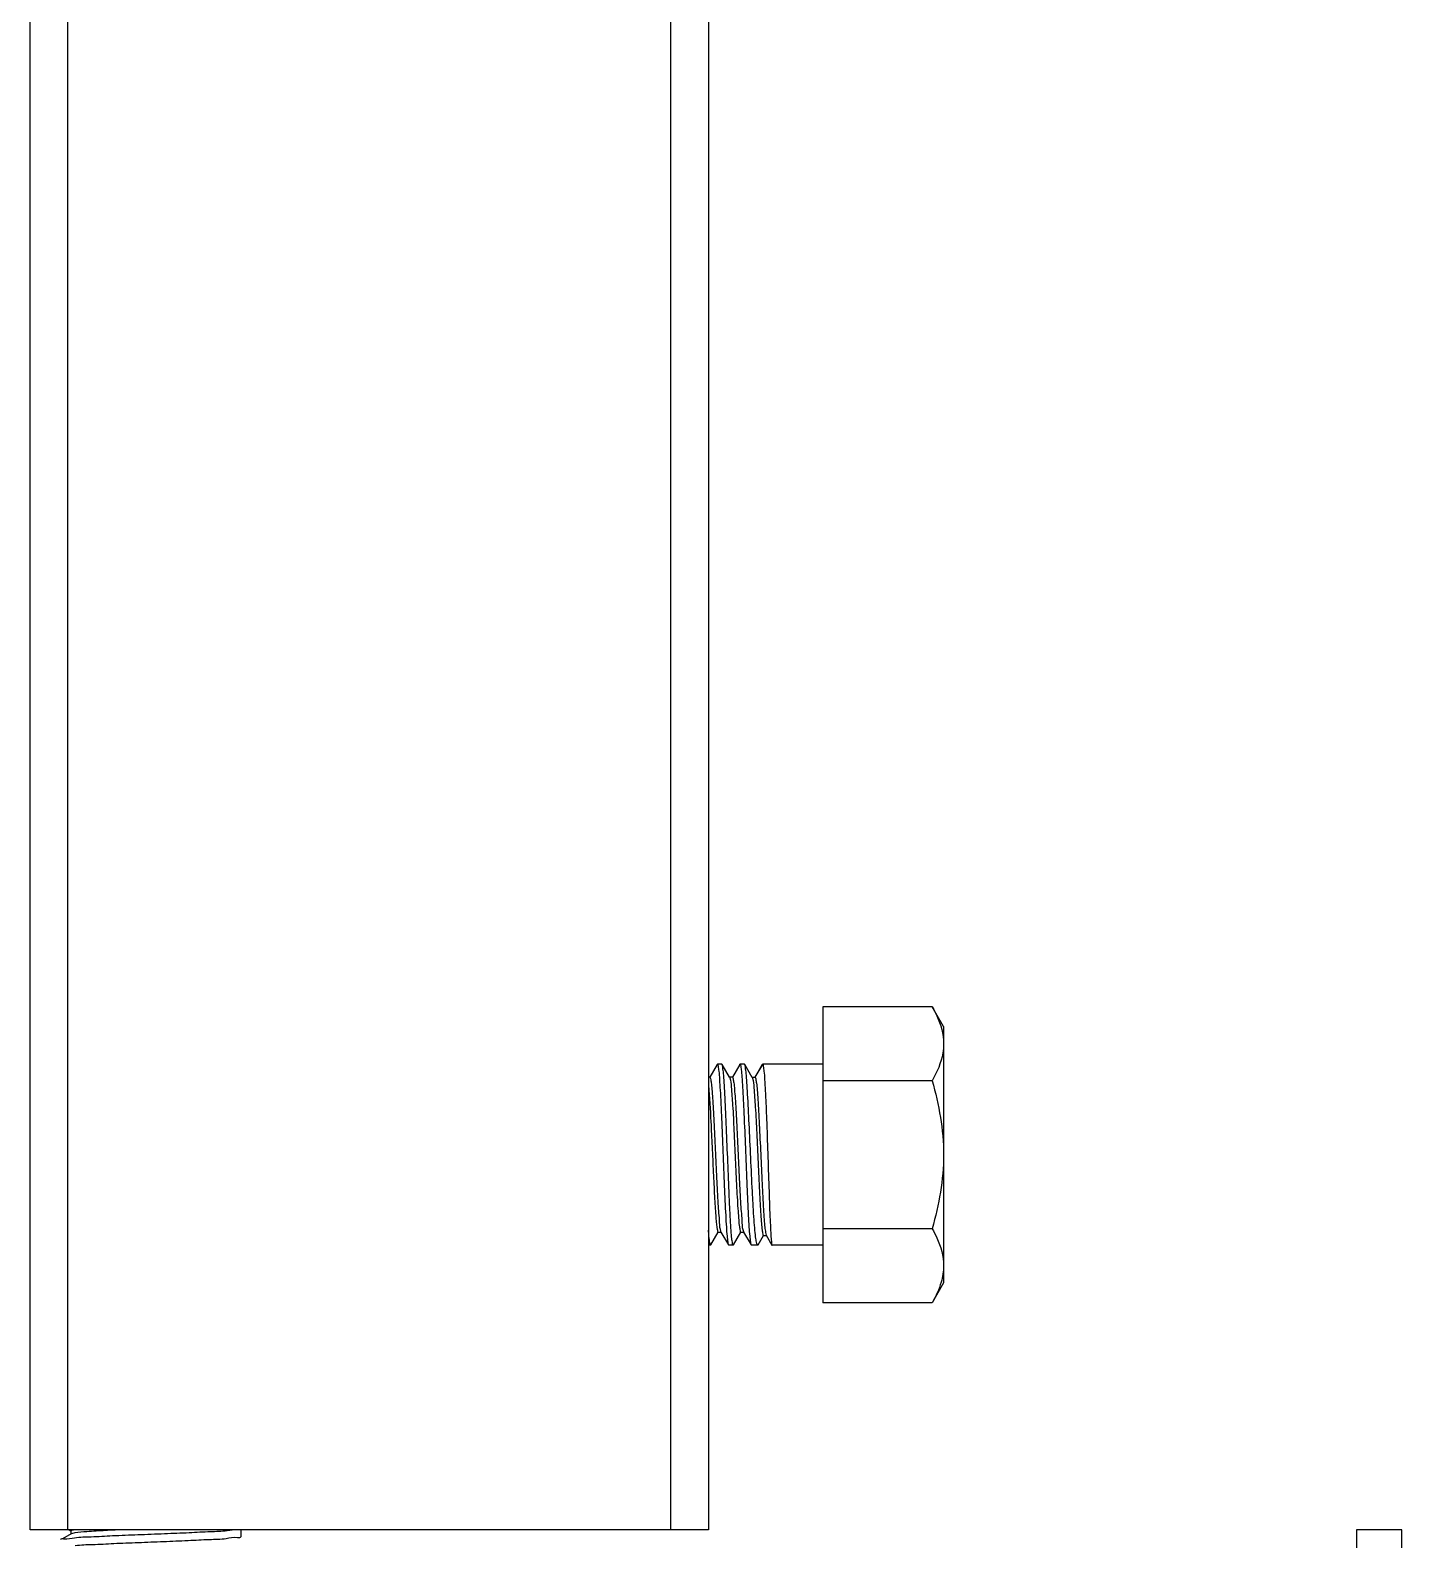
# Model space of a CAD drawing. Extents: x 815029915 to 815825525, y 579155098 to 579748855.
# Drawn here: x 815613508 to 815613972, y 579347737 to 579348247 of the extents above; entities that cross this region are included whole.
import ezdxf

# ---------------------------------------------------------------- set-up
doc = ezdxf.new("R2010")
doc.units = 0
doc.header["$LTSCALE"] = 100
doc.header["$MEASUREMENT"] = 0
doc.layers.add('02___PRT_ALL_AXES', color=7, linetype='Continuous')
doc.layers.add('03___PRT_ALL_CURVES', color=7, linetype='Continuous')

msp = doc.modelspace()

# ---------------------------------------------------------------- linework, layer by layer
at = {"color": 0, "linetype": 'Continuous'}
for p, q in [((815613507.69, 579347740.12), (815613507.69, 579349167.4)), ((815613520.43, 579347740.12), (815613520.43, 579349167.4)), ((815613724.33, 579347740.12), (815613724.33, 579349167.4)), ((815613737.07, 579349167.4), (815613737.07, 579347740.12)), ((815613775.78, 579347917.03), (815613775.78, 579347816.92)), ((815613740, 579347897.5), (815613737.5, 579347893.18)), ((815613740, 579347897.5), (815613740.08, 579347897.57)), ((815613741.61, 579347897.57), (815613740.08, 579347897.57)), ((815613741.7, 579347897.5), (815613741.61, 579347897.57)), ((815613744.21, 579347893.15), (815613741.7, 579347897.5)), ((815613747.65, 579347897.5), (815613745.15, 579347893.18)), ((815613747.65, 579347897.5), (815613747.73, 579347897.57)), ((815613749.26, 579347897.57), (815613747.73, 579347897.57)), ((815613749.35, 579347897.5), (815613749.26, 579347897.57)), ((815613751.91, 579347893.07), (815613749.35, 579347897.5)), ((815613755.3, 579347897.5), (815613752.8, 579347893.18)), ((815613752.83, 579347893.15), (815613755.38, 579347897.57)), ((815613755.3, 579347897.5), (815613755.38, 579347897.57)), ((815613775.78, 579347897.57), (815613755.38, 579347897.57)), ((815613737.53, 579347893.15), (815613737.07, 579347893.15)), ((815613744.26, 579347893.07), (815613744.21, 579347893.15)), ((815613745.18, 579347893.15), (815613744.21, 579347893.15)), ((815613744.26, 579347893.07), (815613744.31, 579347892.96)), ((815613751.86, 579347893.15), (815613752.83, 579347893.15)), ((815613751.91, 579347893.07), (815613751.99, 579347892.89)), ((815613737.87, 579347836.45), (815613740.38, 579347840.77)), ((815613740.34, 579347840.79), (815613741.31, 579347840.79)), ((815613741.2, 579347841.01), (815613741.26, 579347840.88)), ((815613741.26, 579347840.88), (815613741.31, 579347840.79)), ((815613741.31, 579347840.79), (815613743.82, 579347836.45)), ((815613745.52, 579347836.45), (815613748.02, 579347840.77)), ((815613747.99, 579347840.79), (815613748.96, 579347840.79)), ((815613748.87, 579347840.97), (815613748.91, 579347840.88)), ((815613748.91, 579347840.88), (815613748.96, 579347840.79)), ((815613748.96, 579347840.79), (815613751.47, 579347836.45)), ((815613753.89, 579347836.51), (815613755.71, 579347839.65)), ((815613755.67, 579347839.67), (815613756.64, 579347839.67)), ((815613756.6, 579347839.75), (815613758.53, 579347836.4)), ((815613737.79, 579347836.37), (815613737.07, 579347836.37)), ((815613737.87, 579347836.45), (815613737.79, 579347836.37)), ((815613743.82, 579347836.45), (815613743.91, 579347836.37)), ((815613745.44, 579347836.37), (815613743.91, 579347836.37)), ((815613745.52, 579347836.45), (815613745.44, 579347836.37)), ((815613751.47, 579347836.45), (815613751.56, 579347836.37)), ((815613753.73, 579347836.37), (815613751.56, 579347836.37)), ((815613753.89, 579347836.51), (815613753.73, 579347836.37)), ((815613758.53, 579347836.4), (815613758.57, 579347836.37)), ((815613775.78, 579347836.37), (815613758.57, 579347836.37)), ((815613737.07, 579347740.12), (815613507.69, 579347740.12)), ((815613521.5, 579347738.78), (815613518.6, 579347737.1)), ((815613520.48, 579347740.2), (815613521.5, 579347739.61)), ((815613521.42, 579347739.71), (815613521.42, 579347738.69)), ((815613521.63, 579347738.8), (815613521.51, 579347738.75)), ((815613522.75, 579347739.07), (815613521.63, 579347738.8)), ((815613578.98, 579347737.84), (815613579.05, 579347737.92)), ((815613956.26, 579347740.12), (815613956.26, 579347332.33)), ((815613971.56, 579347740.12), (815613956.26, 579347740.12)), ((815613971.56, 579347347.62), (815613971.56, 579347740.12))]:
    msp.add_line(p, q, dxfattribs=at)
for points, knots in [([(815613740.08, 579347897.57), (815613740.09, 579347897.57), (815613740.09, 579347897.57), (815613740.09, 579347897.57), (815613740.1, 579347897.57)], [0, 0, 0, 0, 0.495642, 1, 1, 1, 1]), ([(815613740.1, 579347897.57), (815613740.31, 579347897.51), (815613740.33, 579347896.44), (815613740.66, 579347894.99), (815613740.81, 579347892.14), (815613741.06, 579347888.56), (815613741.27, 579347884.12), (815613741.59, 579347877.14), (815613741.96, 579347867.82), (815613742.4, 579347856.89), (815613742.77, 579347848.42), (815613743.1, 579347842.79), (815613743.3, 579347839.76), (815613743.56, 579347837.78), (815613743.66, 579347836.73), (815613743.82, 579347836.45)], [0, 0, 0, 0, 0.010807, 0.039039, 0.08401, 0.144142, 0.217265, 0.300718, 0.486187, 0.673761, 0.836333, 0.900675, 0.950462, 0.983919, 1, 1, 1, 1]), ([(815613745.44, 579347836.37), (815613745.24, 579347836.37), (815613745.19, 579347837.5), (815613744.88, 579347838.81), (815613744.72, 579347841.68), (815613744.47, 579347845.21), (815613744.26, 579347849.65), (815613743.94, 579347856.62), (815613743.57, 579347865.97), (815613743.13, 579347876.95), (815613742.76, 579347885.45), (815613742.42, 579347891.12), (815613742.23, 579347894.16), (815613741.96, 579347896.16), (815613741.86, 579347897.21), (815613741.7, 579347897.5)], [0, 0, 0, 0, 0.009937, 0.037394, 0.081764, 0.141482, 0.214378, 0.297782, 0.483611, 0.671943, 0.835376, 0.900095, 0.95018, 0.983836, 1, 1, 1, 1]), ([(815613747.73, 579347897.57), (815613747.74, 579347897.57), (815613747.74, 579347897.57), (815613747.74, 579347897.57), (815613747.75, 579347897.57)], [0, 0, 0, 0, 0.495657, 1, 1, 1, 1]), ([(815613747.75, 579347897.57), (815613747.96, 579347897.51), (815613747.98, 579347896.44), (815613748.31, 579347894.99), (815613748.45, 579347892.14), (815613748.71, 579347888.56), (815613748.92, 579347884.12), (815613749.24, 579347877.15), (815613749.61, 579347867.82), (815613750.05, 579347856.89), (815613750.42, 579347848.42), (815613750.75, 579347842.79), (815613750.95, 579347839.76), (815613751.21, 579347837.78), (815613751.31, 579347836.73), (815613751.47, 579347836.45)], [0, 0, 0, 0, 0.010805, 0.039035, 0.084006, 0.144137, 0.217258, 0.300707, 0.486178, 0.673755, 0.836333, 0.900676, 0.950463, 0.983919, 1, 1, 1, 1]), ([(815613753.73, 579347836.37), (815613753.51, 579347836.37), (815613753.32, 579347837.46), (815613753.03, 579347838.83), (815613752.76, 579347841.67), (815613752.47, 579347845.21), (815613752.2, 579347849.64), (815613751.81, 579347856.61), (815613751.37, 579347865.96), (815613750.87, 579347876.93), (815613750.46, 579347885.44), (815613750.1, 579347891.11), (815613749.89, 579347894.16), (815613749.62, 579347896.16), (815613749.51, 579347897.21), (815613749.35, 579347897.5)], [0, 0, 0, 0, 0.010502, 0.038099, 0.08249, 0.142166, 0.214982, 0.298287, 0.483891, 0.672026, 0.835341, 0.900033, 0.950117, 0.983795, 1, 1, 1, 1]), ([(815613755.38, 579347897.57), (815613755.38, 579347897.57), (815613755.39, 579347897.57), (815613755.39, 579347897.57), (815613755.4, 579347897.57)], [0, 0, 0, 0, 0.495641, 1, 1, 1, 1]), ([(815613755.4, 579347897.57), (815613755.61, 579347897.51), (815613755.62, 579347896.42), (815613755.95, 579347894.95), (815613756.09, 579347892.05), (815613756.33, 579347888.43), (815613756.52, 579347883.92), (815613756.81, 579347876.87), (815613757.13, 579347867.46), (815613757.49, 579347856.48), (815613757.77, 579347848.02), (815613758.04, 579347842.44), (815613758.16, 579347839.49), (815613758.38, 579347837.62), (815613758.39, 579347836.65), (815613758.53, 579347836.4)], [0, 0, 0, 0, 0.010957, 0.039614, 0.085254, 0.146244, 0.220349, 0.304833, 0.492159, 0.680724, 0.842834, 0.906272, 0.954681, 0.986284, 1, 1, 1, 1]), ([(815613737.53, 579347893.15), (815613737.71, 579347893.15), (815613737.81, 579347892.25), (815613738.06, 579347891.14), (815613738.24, 579347888.79), (815613738.48, 579347885.87), (815613738.69, 579347882.21), (815613739.01, 579347876.41), (815613739.37, 579347868.59), (815613739.81, 579347859.33), (815613740.17, 579347851.11), (815613740.71, 579347845.17), (815613740.85, 579347841.99), (815613741.2, 579347841.01)], [0, 0, 0, 0, 0.009861, 0.036418, 0.079269, 0.13699, 0.207575, 0.28855, 0.470002, 0.656005, 0.820572, 0.94075, 1, 1, 1, 1]), ([(815613744.31, 579347892.96), (815613744.67, 579347892.01), (815613744.8, 579347888.85), (815613745.35, 579347882.95), (815613745.7, 579347874.73), (815613746.15, 579347865.45), (815613746.51, 579347857.61), (815613746.83, 579347851.79), (815613747.04, 579347848.11), (815613747.28, 579347845.18), (815613747.46, 579347842.82), (815613747.71, 579347841.7), (815613747.82, 579347840.79), (815613747.99, 579347840.79)], [0, 0, 0, 0, 0.058061, 0.17756, 0.341977, 0.528262, 0.710254, 0.791529, 0.862402, 0.920373, 0.963418, 0.990098, 1, 1, 1, 1]), ([(815613745.18, 579347893.15), (815613745.36, 579347893.15), (815613745.46, 579347892.24), (815613745.71, 579347891.12), (815613745.9, 579347888.75), (815613746.13, 579347885.81), (815613746.35, 579347882.11), (815613746.66, 579347876.28), (815613747.02, 579347868.41), (815613747.48, 579347859.12), (815613747.83, 579347850.9), (815613748.39, 579347845.04), (815613748.49, 579347841.89), (815613748.87, 579347840.97)], [0, 0, 0, 0, 0.009936, 0.036715, 0.079918, 0.138092, 0.209199, 0.290719, 0.473148, 0.659662, 0.823957, 0.942903, 1, 1, 1, 1]), ([(815613751.99, 579347892.89), (815613752.33, 579347891.85), (815613752.5, 579347888.53), (815613753.02, 579347882.35), (815613753.4, 579347873.88), (815613753.85, 579347864.4), (815613754.21, 579347856.45), (815613754.52, 579347850.6), (815613754.74, 579347846.92), (815613754.97, 579347844.01), (815613755.15, 579347841.67), (815613755.4, 579347840.57), (815613755.5, 579347839.67), (815613755.67, 579347839.67)], [0, 0, 0, 0, 0.061527, 0.184105, 0.350401, 0.536806, 0.717122, 0.79706, 0.866437, 0.922927, 0.964691, 0.990471, 1, 1, 1, 1]), ([(815613752.83, 579347893.15), (815613753.02, 579347893.15), (815613753.11, 579347892.18), (815613753.38, 579347891), (815613753.57, 579347888.48), (815613753.81, 579347885.37), (815613754.04, 579347881.47), (815613754.36, 579347875.36), (815613754.73, 579347867.19), (815613755.18, 579347857.63), (815613755.55, 579347850.24), (815613755.88, 579347845.33), (815613756.08, 579347842.69), (815613756.33, 579347840.93), (815613756.45, 579347840.01), (815613756.6, 579347839.75)], [0, 0, 0, 0, 0.010274, 0.038063, 0.082846, 0.143014, 0.216332, 0.300061, 0.486006, 0.673588, 0.835722, 0.899843, 0.949562, 0.983245, 1, 1, 1, 1]), ([(815613737.07, 579347890.42), (815613737.5, 579347886.33), (815613737.82, 579347879.42), (815613738.31, 579347869.61), (815613738.69, 579347861.22), (815613739.02, 579347854.46), (815613739.3, 579347849.62), (815613739.5, 579347846.63), (815613739.7, 579347844.27), (815613739.88, 579347842.4), (815613740.08, 579347841.5), (815613740.2, 579347840.79), (815613740.34, 579347840.79)], [0, 0, 0, 0, 0.247646, 0.416756, 0.591971, 0.753843, 0.82405, 0.884422, 0.933288, 0.969311, 0.991574, 1, 1, 1, 1]), ([(815613737.79, 579347836.37), (815613737.66, 579347836.37), (815613737.56, 579347837.01), (815613737.38, 579347837.82), (815613737.23, 579347839.51), (815613737.13, 579347840.75), (815613737.07, 579347841.49)], [0, 0, 0, 0, 0.071979, 0.263441, 0.574766, 1, 1, 1, 1])]:
    msp.add_open_spline(points, degree=3, knots=knots, dxfattribs=at)
for points, start_tangent, end_tangent in [([(815613522.7, 579347737.34), (815613519.11, 579347736.99), (815613517.9, 579347736.75)], (-0.989121, -0.147102), (-0.307287, -0.951617)), ([(815613522.75, 579347740.09), (815613521.42, 579347739.7)], (-0.983144, -0.182832), (-0.443944, -0.896054)), ([(815613574.28, 579347739.78), (815613568.65, 579347739.44), (815613561.46, 579347739.09), (815613553.12, 579347738.74), (815613544.1, 579347738.38), (815613535.54, 579347738.03), (815613528.3, 579347737.68), (815613522.7, 579347737.34)], (-0.989075, -0.147412), (-0.989121, -0.147102)), ([(815613538.31, 579347740.14), (815613533.21, 579347739.87), (815613526.82, 579347739.47), (815613522.75, 579347739.07)], (-0.998958, -0.045637), (-0.983144, -0.182832)), ([(815613574.02, 579347737.21), (815613577.78, 579347737.57), (815613579.04, 579347737.82)], (0.989281, 0.146022), (0.294052, 0.955789)), ([(815613577.8, 579347740.13), (815613574.28, 579347739.78)], (-0.999464, 0.032734), (-0.989075, -0.147412)), ([(815613522.95, 579347734.81), (815613528.74, 579347735.16), (815613535.94, 579347735.5), (815613544.24, 579347735.84), (815613552.79, 579347736.18), (815613561.08, 579347736.53), (815613568.26, 579347736.87), (815613574.02, 579347737.21)], (0.989285, 0.145996), (0.989281, 0.146022))]:
    msp.add_spline(points, degree=3, dxfattribs=dict(at, start_tangent=start_tangent, end_tangent=end_tangent))
at = {"layer": '02___PRT_ALL_AXES', "color": 0, "linetype": 'Continuous'}
for p, q in [((815613812.71, 579347917.03), (815613775.78, 579347917.03)), ((815613816.58, 579347910.32), (815613812.71, 579347917.03)), ((815613816.58, 579347910.32), (815613816.58, 579347823.63)), ((815613741.61, 579347897.57), (815613740.08, 579347897.57)), ((815613749.26, 579347897.57), (815613747.73, 579347897.57)), ((815613775.78, 579347897.57), (815613755.38, 579347897.57)), ((815613812.71, 579347892), (815613775.78, 579347892)), ((815613812.71, 579347841.95), (815613775.78, 579347841.95)), ((815613737.79, 579347836.37), (815613737.07, 579347836.37)), ((815613745.44, 579347836.37), (815613743.91, 579347836.37)), ((815613753.73, 579347836.37), (815613751.56, 579347836.37)), ((815613775.78, 579347836.37), (815613758.57, 579347836.37)), ((815613816.58, 579347823.63), (815613812.71, 579347816.92)), ((815613812.71, 579347816.92), (815613775.78, 579347816.92)), ((815613579.05, 579347737.92), (815613579.05, 579347740.12))]:
    msp.add_line(p, q, dxfattribs=at)
for points, knots in [([(815613812.71, 579347917.03), (815613813.28, 579347916.03), (815613815.34, 579347912.16), (815613816.58, 579347907.75), (815613816.58, 579347904.51)], [0, 0, 0, 0, 0.263017, 1, 1, 1, 1]), ([(815613816.58, 579347904.51), (815613816.58, 579347903.45), (815613816.2, 579347899.05), (815613814.38, 579347894.89), (815613812.71, 579347892)], [0, 0, 0, 0, 0.241275, 1, 1, 1, 1]), ([(815613812.71, 579347841.95), (815613813.28, 579347840.95), (815613815.34, 579347837.08), (815613816.58, 579347832.67), (815613816.58, 579347829.43)], [0, 0, 0, 0, 0.263017, 1, 1, 1, 1])]:
    msp.add_open_spline(points, degree=3, knots=knots, dxfattribs=at)
for points in [[(815613812.71, 579347892), (815613815.05, 579347883.89), (815613816.58, 579347875.41), (815613816.58, 579347866.97)], [(815613816.58, 579347866.97), (815613816.58, 579347858.53), (815613815.05, 579347850.06), (815613812.71, 579347841.95)], [(815613816.58, 579347829.43), (815613816.58, 579347827.56), (815613816.29, 579347825.68), (815613815.77, 579347823.89)], [(815613815.77, 579347823.89), (815613815.07, 579347821.45), (815613813.98, 579347819.12), (815613812.71, 579347816.92)]]:
    msp.add_open_spline(points, degree=3, dxfattribs=at)
at = {"layer": '03___PRT_ALL_CURVES', "color": 0, "linetype": 'Continuous'}
msp.add_line((815613816.58, 579347910.32), (815613816.58, 579347823.63), dxfattribs=at)

doc.saveas('drawing.dxf')
